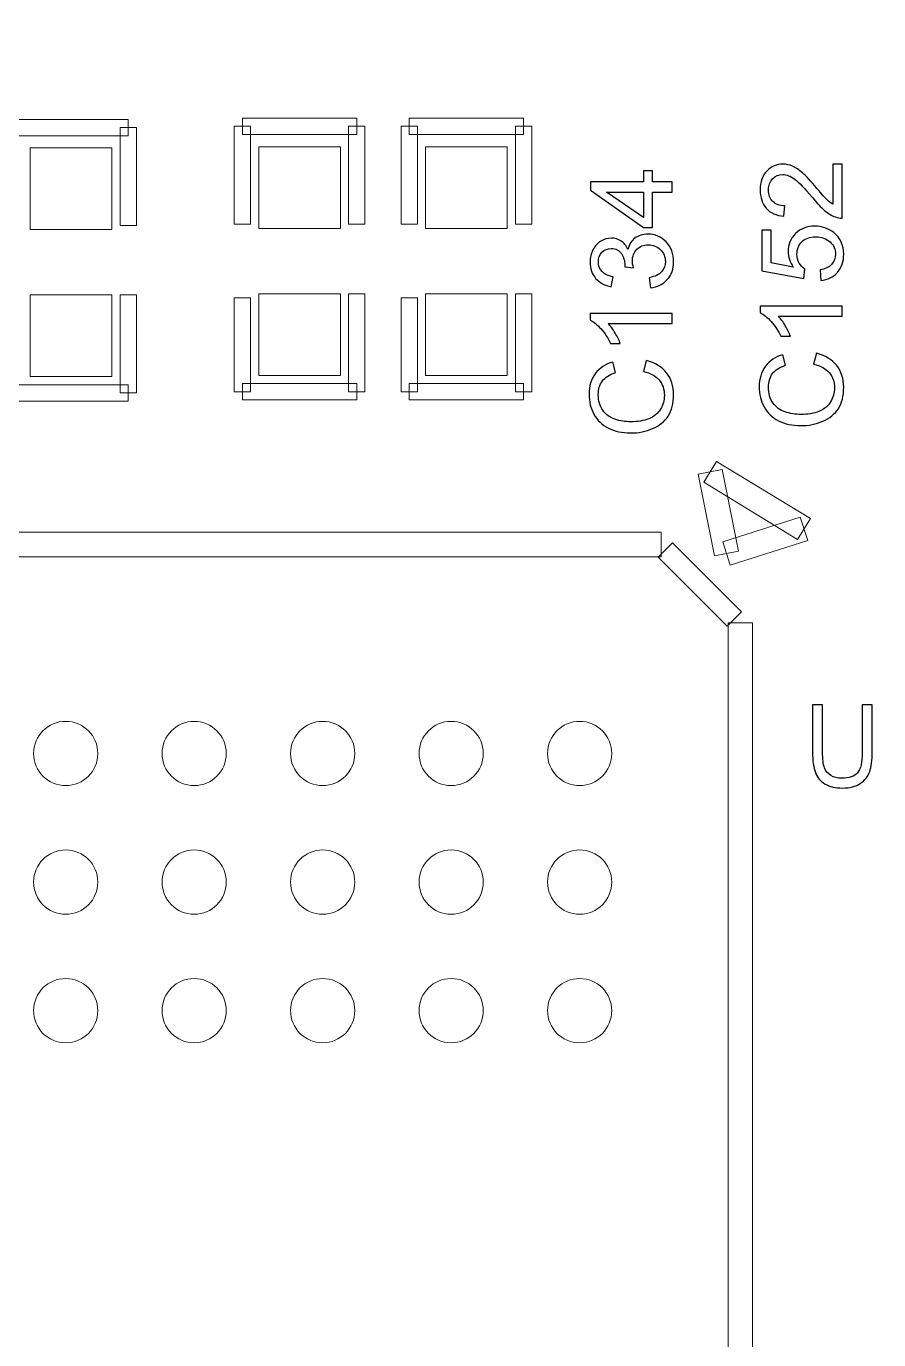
# Model space of a CAD drawing. Header units: millimetres. Extents: x -86 to 67, y -55 to 52.
# Drawn here: x -7.4 to -2.1, y -20.37 to -12.2 of the extents above; entities that cross this region are included whole.
import ezdxf

# ---------------------------------------------------------------- set-up
doc = ezdxf.new("R2010")
doc.units = ezdxf.units.MM
doc.header["$MEASUREMENT"] = 0
for name, color, linetype in [('BG_OUTLINE', 7, 'Continuous'), ('PG_SILKSCREEN_TOP', 7, 'Continuous'), ('PIN_TOP', 7, 'Continuous'), ('RD_SILKSCREEN_TOP', 7, 'Continuous')]:
    doc.layers.add(name, color=color, linetype=linetype)

msp = doc.modelspace()

# ---------------------------------------------------------------- linework, layer by layer
at = {"layer": 'BG_OUTLINE', "color": 3, "lineweight": 9}
msp.add_open_spline([(-60.0926, 34.7331), (-60.0926, 34.7331), (63.7724, 34.7331), (63.7724, 34.7331), (63.7724, 34.7331), (64.585, 34.7336), (65.3646, 34.4113), (65.9396, 33.837), (65.9396, 33.837), (66.5146, 33.2627), (66.8379, 32.4797), (66.8384, 31.667), (66.8384, 31.667), (66.8384, 31.667), (66.8412, -52.28), (66.8412, -52.28), (66.8412, -52.28), (66.8412, -52.28), (66.8384, -52.1933), (66.8384, -52.1933), (66.8384, -52.1933), (66.8389, -53.006), (66.5166, -53.7856), (65.9424, -54.3606), (65.9424, -54.3606), (65.3681, -54.9356), (64.585, -55.2589), (63.7724, -55.2594), (63.7724, -55.2594), (63.7724, -55.2594), (-60.1869, -55.2594), (-60.1869, -55.2594), (-60.1869, -55.2594), (-60.1869, -55.2594), (-60.0853, -55.2518), (-60.0853, -55.2518), (-60.0853, -55.2518), (-60.8979, -55.2523), (-61.6775, -54.9299), (-62.2525, -54.3557), (-62.2525, -54.3557), (-62.8275, -53.7814), (-63.1508, -52.9984), (-63.1513, -52.1857), (-63.1513, -52.1857), (-63.1513, -52.1857), (-63.1587, 31.667), (-63.1587, 31.667), (-63.1587, 31.667), (-63.1592, 32.4797), (-62.8369, 33.2593), (-62.2626, 33.8343), (-62.2626, 33.8343), (-61.6883, 34.4093), (-60.9053, 34.7326), (-60.0926, 34.7331)], degree=3, knots=[0, 0, 0, 0, 0.071429, 0.071429, 0.071429, 0.071429, 0.142857, 0.142857, 0.142857, 0.142857, 0.214286, 0.214286, 0.214286, 0.214286, 0.285714, 0.285714, 0.285714, 0.285714, 0.357143, 0.357143, 0.357143, 0.357143, 0.428571, 0.428571, 0.428571, 0.428571, 0.5, 0.5, 0.5, 0.5, 0.571429, 0.571429, 0.571429, 0.571429, 0.642857, 0.642857, 0.642857, 0.642857, 0.714286, 0.714286, 0.714286, 0.714286, 0.785714, 0.785714, 0.785714, 0.785714, 0.857143, 0.857143, 0.857143, 0.857143, 0.928571, 0.928571, 0.928571, 0.928571, 1, 1, 1, 1], dxfattribs=at)
at = {"layer": 'PG_SILKSCREEN_TOP', "color": 6, "lineweight": 9}
for points in [[(-6.7681, -12.7753), (-6.7681, -12.7753), (-6.7681, -12.8769), (-6.7681, -12.8769), (-6.7681, -12.8769), (-6.7681, -12.8769), (-7.4793, -12.8769), (-7.4793, -12.8769), (-7.4793, -12.8769), (-7.4793, -12.8769), (-7.4793, -12.7753), (-7.4793, -12.7753), (-7.4793, -12.7753), (-7.4793, -12.7753), (-6.7681, -12.7753), (-6.7681, -12.7753)], [(-6.8189, -12.8261), (-6.8189, -12.8261), (-6.7173, -12.8261), (-6.7173, -12.8261), (-6.7173, -12.8261), (-6.7173, -12.8261), (-6.7173, -13.4357), (-6.7173, -13.4357), (-6.7173, -13.4357), (-6.7173, -13.4357), (-6.8189, -13.4357), (-6.8189, -13.4357), (-6.8189, -13.4357), (-6.8189, -13.4357), (-6.8189, -12.8261), (-6.8189, -12.8261)], [(-6.1077, -12.8185), (-6.1077, -12.8185), (-6.0061, -12.8185), (-6.0061, -12.8185), (-6.0061, -12.8185), (-6.0061, -12.8185), (-6.0061, -13.4281), (-6.0061, -13.4281), (-6.0061, -13.4281), (-6.0061, -13.4281), (-6.1077, -13.4281), (-6.1077, -13.4281), (-6.1077, -13.4281), (-6.1077, -13.4281), (-6.1077, -12.8185), (-6.1077, -12.8185)], [(-5.3457, -12.7677), (-5.3457, -12.7677), (-5.3457, -12.8693), (-5.3457, -12.8693), (-5.3457, -12.8693), (-5.3457, -12.8693), (-6.0569, -12.8693), (-6.0569, -12.8693), (-6.0569, -12.8693), (-6.0569, -12.8693), (-6.0569, -12.7677), (-6.0569, -12.7677), (-6.0569, -12.7677), (-6.0569, -12.7677), (-5.3457, -12.7677), (-5.3457, -12.7677)], [(-5.3965, -12.8185), (-5.3965, -12.8185), (-5.2949, -12.8185), (-5.2949, -12.8185), (-5.2949, -12.8185), (-5.2949, -12.8185), (-5.2949, -13.4281), (-5.2949, -13.4281), (-5.2949, -13.4281), (-5.2949, -13.4281), (-5.3965, -13.4281), (-5.3965, -13.4281), (-5.3965, -13.4281), (-5.3965, -13.4281), (-5.3965, -12.8185), (-5.3965, -12.8185)], [(-5.0689, -12.8185), (-5.0689, -12.8185), (-4.9673, -12.8185), (-4.9673, -12.8185), (-4.9673, -12.8185), (-4.9673, -12.8185), (-4.9673, -13.4281), (-4.9673, -13.4281), (-4.9673, -13.4281), (-4.9673, -13.4281), (-5.0689, -13.4281), (-5.0689, -13.4281), (-5.0689, -13.4281), (-5.0689, -13.4281), (-5.0689, -12.8185), (-5.0689, -12.8185)], [(-4.3069, -12.7677), (-4.3069, -12.7677), (-4.3069, -12.8693), (-4.3069, -12.8693), (-4.3069, -12.8693), (-4.3069, -12.8693), (-5.0181, -12.8693), (-5.0181, -12.8693), (-5.0181, -12.8693), (-5.0181, -12.8693), (-5.0181, -12.7677), (-5.0181, -12.7677), (-5.0181, -12.7677), (-5.0181, -12.7677), (-4.3069, -12.7677), (-4.3069, -12.7677)], [(-4.3577, -12.8185), (-4.3577, -12.8185), (-4.2561, -12.8185), (-4.2561, -12.8185), (-4.2561, -12.8185), (-4.2561, -12.8185), (-4.2561, -13.4281), (-4.2561, -13.4281), (-4.2561, -13.4281), (-4.2561, -13.4281), (-4.3577, -13.4281), (-4.3577, -13.4281), (-4.3577, -13.4281), (-4.3577, -13.4281), (-4.3577, -12.8185), (-4.3577, -12.8185)], [(-6.8189, -13.8675), (-6.8189, -13.8675), (-6.7173, -13.8675), (-6.7173, -13.8675), (-6.7173, -13.8675), (-6.7173, -13.8675), (-6.7173, -14.4771), (-6.7173, -14.4771), (-6.7173, -14.4771), (-6.7173, -14.4771), (-6.8189, -14.4771), (-6.8189, -14.4771), (-6.8189, -14.4771), (-6.8189, -14.4771), (-6.8189, -13.8675), (-6.8189, -13.8675)], [(-6.0061, -14.4695), (-6.0061, -14.4695), (-6.1077, -14.4695), (-6.1077, -14.4695), (-6.1077, -14.4695), (-6.1077, -14.4695), (-6.1077, -13.8853), (-6.1077, -13.8853), (-6.1077, -13.8853), (-6.1077, -13.8853), (-6.0061, -13.8853), (-6.0061, -13.8853), (-6.0061, -13.8853), (-6.0061, -13.8853), (-6.0061, -14.4695), (-6.0061, -14.4695)], [(-5.3965, -13.8599), (-5.3965, -13.8599), (-5.2949, -13.8599), (-5.2949, -13.8599), (-5.2949, -13.8599), (-5.2949, -13.8599), (-5.2949, -14.4695), (-5.2949, -14.4695), (-5.2949, -14.4695), (-5.2949, -14.4695), (-5.3965, -14.4695), (-5.3965, -14.4695), (-5.3965, -14.4695), (-5.3965, -14.4695), (-5.3965, -13.8599), (-5.3965, -13.8599)], [(-4.9673, -14.4695), (-4.9673, -14.4695), (-5.0689, -14.4695), (-5.0689, -14.4695), (-5.0689, -14.4695), (-5.0689, -14.4695), (-5.0689, -13.8853), (-5.0689, -13.8853), (-5.0689, -13.8853), (-5.0689, -13.8853), (-4.9673, -13.8853), (-4.9673, -13.8853), (-4.9673, -13.8853), (-4.9673, -13.8853), (-4.9673, -14.4695), (-4.9673, -14.4695)], [(-4.3577, -13.8599), (-4.3577, -13.8599), (-4.2561, -13.8599), (-4.2561, -13.8599), (-4.2561, -13.8599), (-4.2561, -13.8599), (-4.2561, -14.4695), (-4.2561, -14.4695), (-4.2561, -14.4695), (-4.2561, -14.4695), (-4.3577, -14.4695), (-4.3577, -14.4695), (-4.3577, -14.4695), (-4.3577, -14.4695), (-4.3577, -13.8599), (-4.3577, -13.8599)], [(-6.7681, -14.4263), (-6.7681, -14.4263), (-6.7681, -14.5279), (-6.7681, -14.5279), (-6.7681, -14.5279), (-6.7681, -14.5279), (-7.4793, -14.5279), (-7.4793, -14.5279), (-7.4793, -14.5279), (-7.4793, -14.5279), (-7.4793, -14.4263), (-7.4793, -14.4263), (-7.4793, -14.4263), (-7.4793, -14.4263), (-6.7681, -14.4263), (-6.7681, -14.4263)], [(-5.3457, -14.4187), (-5.3457, -14.4187), (-5.3457, -14.5203), (-5.3457, -14.5203), (-5.3457, -14.5203), (-5.3457, -14.5203), (-6.0569, -14.5203), (-6.0569, -14.5203), (-6.0569, -14.5203), (-6.0569, -14.5203), (-6.0569, -14.4187), (-6.0569, -14.4187), (-6.0569, -14.4187), (-6.0569, -14.4187), (-5.3457, -14.4187), (-5.3457, -14.4187)], [(-4.3069, -14.4187), (-4.3069, -14.4187), (-4.3069, -14.5203), (-4.3069, -14.5203), (-4.3069, -14.5203), (-4.3069, -14.5203), (-5.0181, -14.5203), (-5.0181, -14.5203), (-5.0181, -14.5203), (-5.0181, -14.5203), (-5.0181, -14.4187), (-5.0181, -14.4187), (-5.0181, -14.4187), (-5.0181, -14.4187), (-4.3069, -14.4187), (-4.3069, -14.4187)], [(-3.2195, -14.9828), (-3.2195, -14.9828), (-3.0701, -14.9529), (-3.0701, -14.9529), (-3.0701, -14.9529), (-3.0701, -14.9529), (-2.9685, -15.4609), (-2.9685, -15.4609), (-2.9685, -15.4609), (-2.9685, -15.4609), (-3.1179, -15.4908), (-3.1179, -15.4908), (-3.1179, -15.4908), (-3.1179, -15.4908), (-3.2195, -14.9828), (-3.2195, -14.9828)], [(-2.521, -15.2584), (-2.521, -15.2584), (-2.6002, -15.3885), (-2.6002, -15.3885), (-2.6002, -15.3885), (-2.6002, -15.3885), (-3.1844, -15.0329), (-3.1844, -15.0329), (-3.1844, -15.0329), (-3.1844, -15.0329), (-3.1052, -14.9028), (-3.1052, -14.9028), (-3.1052, -14.9028), (-3.1052, -14.9028), (-2.521, -15.2584), (-2.521, -15.2584)], [(-3.0203, -15.5485), (-3.0203, -15.5485), (-3.0662, -15.4032), (-3.0662, -15.4032), (-3.0662, -15.4032), (-3.0662, -15.4032), (-2.5836, -15.2508), (-2.5836, -15.2508), (-2.5836, -15.2508), (-2.5836, -15.2508), (-2.5377, -15.3961), (-2.5377, -15.3961), (-2.5377, -15.3961), (-2.5377, -15.3961), (-3.0203, -15.5485), (-3.0203, -15.5485)], [(-16.9576, -15.4967), (-16.9576, -15.4967), (-16.9576, -15.3443), (-16.9576, -15.3443), (-16.9576, -15.3443), (-16.9576, -15.3443), (-3.4496, -15.3443), (-3.4496, -15.3443), (-3.4496, -15.3443), (-3.4496, -15.3443), (-3.4496, -15.4967), (-3.4496, -15.4967), (-3.4496, -15.4967), (-3.4496, -15.4967), (-16.9576, -15.4967), (-16.9576, -15.4967)], [(-3.4691, -15.4986), (-3.4691, -15.4986), (-3.3793, -15.4089), (-3.3793, -15.4089), (-3.3793, -15.4089), (-3.3793, -15.4089), (-2.9493, -15.8391), (-2.9493, -15.8391), (-2.9493, -15.8391), (-2.9493, -15.8391), (-3.0391, -15.9289), (-3.0391, -15.9289), (-3.0391, -15.9289), (-3.0391, -15.9289), (-3.4691, -15.4986), (-3.4691, -15.4986)], [(-3.0338, -15.9077), (-3.0338, -15.9077), (-2.8814, -15.9077), (-2.8814, -15.9077), (-2.8814, -15.9077), (-2.8814, -15.9077), (-2.8814, -24.4205), (-2.8814, -24.4205), (-2.8814, -24.4205), (-2.8814, -24.4205), (-3.0338, -24.4205), (-3.0338, -24.4205), (-3.0338, -24.4205), (-3.0338, -24.4205), (-3.0338, -15.9077), (-3.0338, -15.9077)]]:
    msp.add_open_spline(points, degree=3, knots=[0, 0, 0, 0, 0.25, 0.25, 0.25, 0.25, 0.5, 0.5, 0.5, 0.5, 0.75, 0.75, 0.75, 0.75, 1, 1, 1, 1], dxfattribs=at)
at = {"layer": 'PIN_TOP', "lineweight": 9}
for points in [[(-7.3777, -12.9531), (-7.3777, -12.9531), (-6.8697, -12.9531), (-6.8697, -12.9531), (-6.8697, -12.9531), (-6.8697, -12.9531), (-6.8697, -13.4611), (-6.8697, -13.4611), (-6.8697, -13.4611), (-6.8697, -13.4611), (-7.3777, -13.4611), (-7.3777, -13.4611), (-7.3777, -13.4611), (-7.3777, -13.4611), (-7.3777, -12.9531), (-7.3777, -12.9531)], [(-5.9553, -12.9455), (-5.9553, -12.9455), (-5.4473, -12.9455), (-5.4473, -12.9455), (-5.4473, -12.9455), (-5.4473, -12.9455), (-5.4473, -13.4535), (-5.4473, -13.4535), (-5.4473, -13.4535), (-5.4473, -13.4535), (-5.9553, -13.4535), (-5.9553, -13.4535), (-5.9553, -13.4535), (-5.9553, -13.4535), (-5.9553, -12.9455), (-5.9553, -12.9455)], [(-4.9165, -12.9455), (-4.9165, -12.9455), (-4.4085, -12.9455), (-4.4085, -12.9455), (-4.4085, -12.9455), (-4.4085, -12.9455), (-4.4085, -13.4535), (-4.4085, -13.4535), (-4.4085, -13.4535), (-4.4085, -13.4535), (-4.9165, -13.4535), (-4.9165, -13.4535), (-4.9165, -13.4535), (-4.9165, -13.4535), (-4.9165, -12.9455), (-4.9165, -12.9455)], [(-7.3777, -13.8675), (-7.3777, -13.8675), (-6.8697, -13.8675), (-6.8697, -13.8675), (-6.8697, -13.8675), (-6.8697, -13.8675), (-6.8697, -14.3755), (-6.8697, -14.3755), (-6.8697, -14.3755), (-6.8697, -14.3755), (-7.3777, -14.3755), (-7.3777, -14.3755), (-7.3777, -14.3755), (-7.3777, -14.3755), (-7.3777, -13.8675), (-7.3777, -13.8675)], [(-5.9553, -13.8599), (-5.9553, -13.8599), (-5.4473, -13.8599), (-5.4473, -13.8599), (-5.4473, -13.8599), (-5.4473, -13.8599), (-5.4473, -14.3679), (-5.4473, -14.3679), (-5.4473, -14.3679), (-5.4473, -14.3679), (-5.9553, -14.3679), (-5.9553, -14.3679), (-5.9553, -14.3679), (-5.9553, -14.3679), (-5.9553, -13.8599), (-5.9553, -13.8599)], [(-4.9165, -13.8599), (-4.9165, -13.8599), (-4.4085, -13.8599), (-4.4085, -13.8599), (-4.4085, -13.8599), (-4.4085, -13.8599), (-4.4085, -14.3679), (-4.4085, -14.3679), (-4.4085, -14.3679), (-4.4085, -14.3679), (-4.9165, -14.3679), (-4.9165, -14.3679), (-4.9165, -14.3679), (-4.9165, -14.3679), (-4.9165, -13.8599), (-4.9165, -13.8599)], [(-6.9575, -16.7205), (-6.9575, -16.61), (-7.047, -16.5204), (-7.1575, -16.5204), (-7.1575, -16.5204), (-7.268, -16.5204), (-7.3575, -16.61), (-7.3575, -16.7205), (-7.3575, -16.7205), (-7.3575, -16.8309), (-7.268, -16.9205), (-7.1575, -16.9205), (-7.1575, -16.9205), (-7.047, -16.9205), (-6.9575, -16.8309), (-6.9575, -16.7205)], [(-6.1576, -16.7205), (-6.1576, -16.61), (-6.2472, -16.5204), (-6.3577, -16.5204), (-6.3577, -16.5204), (-6.4681, -16.5204), (-6.5577, -16.61), (-6.5577, -16.7205), (-6.5577, -16.7205), (-6.5577, -16.8309), (-6.4681, -16.9205), (-6.3577, -16.9205), (-6.3577, -16.9205), (-6.2472, -16.9205), (-6.1576, -16.8309), (-6.1576, -16.7205)], [(-5.3575, -16.7205), (-5.3575, -16.61), (-5.4471, -16.5204), (-5.5576, -16.5204), (-5.5576, -16.5204), (-5.668, -16.5204), (-5.7576, -16.61), (-5.7576, -16.7205), (-5.7576, -16.7205), (-5.7576, -16.8309), (-5.668, -16.9205), (-5.5576, -16.9205), (-5.5576, -16.9205), (-5.4471, -16.9205), (-5.3575, -16.8309), (-5.3575, -16.7205)], [(-4.5577, -16.7205), (-4.5577, -16.61), (-4.6473, -16.5204), (-4.7577, -16.5204), (-4.7577, -16.5204), (-4.8682, -16.5204), (-4.9577, -16.61), (-4.9577, -16.7205), (-4.9577, -16.7205), (-4.9577, -16.8309), (-4.8682, -16.9205), (-4.7577, -16.9205), (-4.7577, -16.9205), (-4.6473, -16.9205), (-4.5577, -16.8309), (-4.5577, -16.7205)], [(-3.7576, -16.7205), (-3.7576, -16.61), (-3.8472, -16.5204), (-3.9576, -16.5204), (-3.9576, -16.5204), (-4.0681, -16.5204), (-4.1576, -16.61), (-4.1576, -16.7205), (-4.1576, -16.7205), (-4.1576, -16.8309), (-4.0681, -16.9205), (-3.9576, -16.9205), (-3.9576, -16.9205), (-3.8472, -16.9205), (-3.7576, -16.8309), (-3.7576, -16.7205)], [(-6.9575, -17.5206), (-6.9575, -17.4101), (-7.047, -17.3205), (-7.1575, -17.3205), (-7.1575, -17.3205), (-7.268, -17.3205), (-7.3575, -17.4101), (-7.3575, -17.5206), (-7.3575, -17.5206), (-7.3575, -17.631), (-7.268, -17.7206), (-7.1575, -17.7206), (-7.1575, -17.7206), (-7.047, -17.7206), (-6.9575, -17.631), (-6.9575, -17.5206)], [(-6.1576, -17.5206), (-6.1576, -17.4101), (-6.2472, -17.3205), (-6.3577, -17.3205), (-6.3577, -17.3205), (-6.4681, -17.3205), (-6.5577, -17.4101), (-6.5577, -17.5206), (-6.5577, -17.5206), (-6.5577, -17.631), (-6.4681, -17.7206), (-6.3577, -17.7206), (-6.3577, -17.7206), (-6.2472, -17.7206), (-6.1576, -17.631), (-6.1576, -17.5206)], [(-5.3575, -17.5206), (-5.3575, -17.4101), (-5.4471, -17.3205), (-5.5576, -17.3205), (-5.5576, -17.3205), (-5.668, -17.3205), (-5.7576, -17.4101), (-5.7576, -17.5206), (-5.7576, -17.5206), (-5.7576, -17.631), (-5.668, -17.7206), (-5.5576, -17.7206), (-5.5576, -17.7206), (-5.4471, -17.7206), (-5.3575, -17.631), (-5.3575, -17.5206)], [(-4.5577, -17.5206), (-4.5577, -17.4101), (-4.6473, -17.3205), (-4.7577, -17.3205), (-4.7577, -17.3205), (-4.8682, -17.3205), (-4.9577, -17.4101), (-4.9577, -17.5206), (-4.9577, -17.5206), (-4.9577, -17.631), (-4.8682, -17.7206), (-4.7577, -17.7206), (-4.7577, -17.7206), (-4.6473, -17.7206), (-4.5577, -17.631), (-4.5577, -17.5206)], [(-3.7576, -17.5206), (-3.7576, -17.4101), (-3.8472, -17.3205), (-3.9576, -17.3205), (-3.9576, -17.3205), (-4.0681, -17.3205), (-4.1576, -17.4101), (-4.1576, -17.5206), (-4.1576, -17.5206), (-4.1576, -17.631), (-4.0681, -17.7206), (-3.9576, -17.7206), (-3.9576, -17.7206), (-3.8472, -17.7206), (-3.7576, -17.631), (-3.7576, -17.5206)], [(-6.9575, -18.3204), (-6.9575, -18.2099), (-7.047, -18.1204), (-7.1575, -18.1204), (-7.1575, -18.1204), (-7.268, -18.1204), (-7.3575, -18.2099), (-7.3575, -18.3204), (-7.3575, -18.3204), (-7.3575, -18.4309), (-7.268, -18.5204), (-7.1575, -18.5204), (-7.1575, -18.5204), (-7.047, -18.5204), (-6.9575, -18.4309), (-6.9575, -18.3204)], [(-6.1576, -18.3204), (-6.1576, -18.2099), (-6.2472, -18.1204), (-6.3577, -18.1204), (-6.3577, -18.1204), (-6.4681, -18.1204), (-6.5577, -18.2099), (-6.5577, -18.3204), (-6.5577, -18.3204), (-6.5577, -18.4309), (-6.4681, -18.5204), (-6.3577, -18.5204), (-6.3577, -18.5204), (-6.2472, -18.5204), (-6.1576, -18.4309), (-6.1576, -18.3204)], [(-5.3575, -18.3204), (-5.3575, -18.2099), (-5.4471, -18.1204), (-5.5576, -18.1204), (-5.5576, -18.1204), (-5.668, -18.1204), (-5.7576, -18.2099), (-5.7576, -18.3204), (-5.7576, -18.3204), (-5.7576, -18.4309), (-5.668, -18.5204), (-5.5576, -18.5204), (-5.5576, -18.5204), (-5.4471, -18.5204), (-5.3575, -18.4309), (-5.3575, -18.3204)], [(-4.5577, -18.3204), (-4.5577, -18.2099), (-4.6473, -18.1204), (-4.7577, -18.1204), (-4.7577, -18.1204), (-4.8682, -18.1204), (-4.9577, -18.2099), (-4.9577, -18.3204), (-4.9577, -18.3204), (-4.9577, -18.4309), (-4.8682, -18.5204), (-4.7577, -18.5204), (-4.7577, -18.5204), (-4.6473, -18.5204), (-4.5577, -18.4309), (-4.5577, -18.3204)], [(-3.7576, -18.3204), (-3.7576, -18.2099), (-3.8472, -18.1204), (-3.9576, -18.1204), (-3.9576, -18.1204), (-4.0681, -18.1204), (-4.1576, -18.2099), (-4.1576, -18.3204), (-4.1576, -18.3204), (-4.1576, -18.4309), (-4.0681, -18.5204), (-3.9576, -18.5204), (-3.9576, -18.5204), (-3.8472, -18.5204), (-3.7576, -18.4309), (-3.7576, -18.3204)]]:
    msp.add_open_spline(points, degree=3, knots=[0, 0, 0, 0, 0.25, 0.25, 0.25, 0.25, 0.5, 0.5, 0.5, 0.5, 0.75, 0.75, 0.75, 0.75, 1, 1, 1, 1], dxfattribs=at)
at = {"layer": 'RD_SILKSCREEN_TOP', "color": 8}
for points, knots in [([(-2.3822, -13.0532), (-2.3822, -13.0532), (-2.3221, -13.0532), (-2.3221, -13.0532), (-2.3221, -13.0532), (-2.3221, -13.0532), (-2.3221, -13.3897), (-2.3221, -13.3897), (-2.3221, -13.3897), (-2.3372, -13.3902), (-2.3516, -13.3878), (-2.3655, -13.3825), (-2.3655, -13.3825), (-2.3885, -13.374), (-2.411, -13.3602), (-2.4333, -13.3414), (-2.4333, -13.3414), (-2.4554, -13.3224), (-2.4812, -13.2951), (-2.5103, -13.2596), (-2.5103, -13.2596), (-2.5557, -13.2042), (-2.5916, -13.1668), (-2.6182, -13.1473), (-2.6182, -13.1473), (-2.6446, -13.1279), (-2.6698, -13.1182), (-2.6933, -13.1182), (-2.6933, -13.1182), (-2.7181, -13.1182), (-2.739, -13.1271), (-2.7561, -13.1447), (-2.7561, -13.1447), (-2.773, -13.1625), (-2.7815, -13.1856), (-2.7815, -13.2141), (-2.7815, -13.2141), (-2.7815, -13.2442), (-2.7725, -13.2682), (-2.7544, -13.2862), (-2.7544, -13.2862), (-2.7364, -13.3044), (-2.7114, -13.3135), (-2.6795, -13.3137), (-2.6795, -13.3137), (-2.6795, -13.3137), (-2.686, -13.378), (-2.686, -13.378), (-2.686, -13.378), (-2.734, -13.3736), (-2.7705, -13.357), (-2.7956, -13.3283), (-2.7956, -13.3283), (-2.8208, -13.2996), (-2.8333, -13.261), (-2.8333, -13.2126), (-2.8333, -13.2126), (-2.8333, -13.1638), (-2.8197, -13.1252), (-2.7927, -13.0967), (-2.7927, -13.0967), (-2.7655, -13.0681), (-2.732, -13.0539), (-2.6919, -13.0539), (-2.6919, -13.0539), (-2.6715, -13.0539), (-2.6515, -13.0581), (-2.6318, -13.0665), (-2.6318, -13.0665), (-2.6122, -13.0748), (-2.5914, -13.0887), (-2.5697, -13.108), (-2.5697, -13.108), (-2.5479, -13.1273), (-2.518, -13.1594), (-2.4801, -13.2043), (-2.4801, -13.2043), (-2.4486, -13.2418), (-2.4272, -13.2659), (-2.416, -13.2765), (-2.416, -13.2765), (-2.4048, -13.2872), (-2.3936, -13.296), (-2.3822, -13.303), (-2.3822, -13.303), (-2.3822, -13.303), (-2.3822, -13.0532), (-2.3822, -13.0532)], [0, 0, 0, 0, 0.045455, 0.045455, 0.045455, 0.045455, 0.090909, 0.090909, 0.090909, 0.090909, 0.136364, 0.136364, 0.136364, 0.136364, 0.181818, 0.181818, 0.181818, 0.181818, 0.227273, 0.227273, 0.227273, 0.227273, 0.272727, 0.272727, 0.272727, 0.272727, 0.318182, 0.318182, 0.318182, 0.318182, 0.363636, 0.363636, 0.363636, 0.363636, 0.409091, 0.409091, 0.409091, 0.409091, 0.454545, 0.454545, 0.454545, 0.454545, 0.5, 0.5, 0.5, 0.5, 0.545455, 0.545455, 0.545455, 0.545455, 0.590909, 0.590909, 0.590909, 0.590909, 0.636364, 0.636364, 0.636364, 0.636364, 0.681818, 0.681818, 0.681818, 0.681818, 0.727273, 0.727273, 0.727273, 0.727273, 0.772727, 0.772727, 0.772727, 0.772727, 0.818182, 0.818182, 0.818182, 0.818182, 0.863636, 0.863636, 0.863636, 0.863636, 0.909091, 0.909091, 0.909091, 0.909091, 0.954545, 0.954545, 0.954545, 0.954545, 1, 1, 1, 1]), ([(-3.3813, -13.2272), (-3.3813, -13.2272), (-3.5032, -13.2272), (-3.5032, -13.2272), (-3.5032, -13.2272), (-3.5032, -13.2272), (-3.5032, -13.448), (-3.5032, -13.448), (-3.5032, -13.448), (-3.5032, -13.448), (-3.5605, -13.448), (-3.5605, -13.448), (-3.5605, -13.448), (-3.5605, -13.448), (-3.8904, -13.2157), (-3.8904, -13.2157), (-3.8904, -13.2157), (-3.8904, -13.2157), (-3.8904, -13.1646), (-3.8904, -13.1646), (-3.8904, -13.1646), (-3.8904, -13.1646), (-3.5605, -13.1646), (-3.5605, -13.1646), (-3.5605, -13.1646), (-3.5605, -13.1646), (-3.5605, -13.0958), (-3.5605, -13.0958), (-3.5605, -13.0958), (-3.5605, -13.0958), (-3.5032, -13.0958), (-3.5032, -13.0958), (-3.5032, -13.0958), (-3.5032, -13.0958), (-3.5032, -13.1646), (-3.5032, -13.1646), (-3.5032, -13.1646), (-3.5032, -13.1646), (-3.3813, -13.1646), (-3.3813, -13.1646), (-3.3813, -13.1646), (-3.3813, -13.1646), (-3.3813, -13.2272), (-3.3813, -13.2272)], [0, 0, 0, 0, 0.090909, 0.090909, 0.090909, 0.090909, 0.181818, 0.181818, 0.181818, 0.181818, 0.272727, 0.272727, 0.272727, 0.272727, 0.363636, 0.363636, 0.363636, 0.363636, 0.454545, 0.454545, 0.454545, 0.454545, 0.545455, 0.545455, 0.545455, 0.545455, 0.636364, 0.636364, 0.636364, 0.636364, 0.727273, 0.727273, 0.727273, 0.727273, 0.818182, 0.818182, 0.818182, 0.818182, 0.909091, 0.909091, 0.909091, 0.909091, 1, 1, 1, 1]), ([(-3.5605, -13.2272), (-3.5605, -13.2272), (-3.79, -13.2272), (-3.79, -13.2272), (-3.79, -13.2272), (-3.79, -13.2272), (-3.5605, -13.3865), (-3.5605, -13.3865), (-3.5605, -13.3865), (-3.5605, -13.3865), (-3.5605, -13.2272), (-3.5605, -13.2272)], [0, 0, 0, 0, 0.333333, 0.333333, 0.333333, 0.333333, 0.666667, 0.666667, 0.666667, 0.666667, 1, 1, 1, 1]), ([(-2.4554, -13.7773), (-2.4554, -13.7773), (-2.461, -13.7116), (-2.461, -13.7116), (-2.461, -13.7116), (-2.429, -13.7068), (-2.4051, -13.6955), (-2.389, -13.6778), (-2.389, -13.6778), (-2.3728, -13.6601), (-2.3648, -13.6387), (-2.3648, -13.6137), (-2.3648, -13.6137), (-2.3648, -13.5836), (-2.3762, -13.5581), (-2.3988, -13.5374), (-2.3988, -13.5374), (-2.4215, -13.5165), (-2.4517, -13.5061), (-2.4891, -13.5061), (-2.4891, -13.5061), (-2.5248, -13.5061), (-2.5529, -13.516), (-2.5735, -13.5361), (-2.5735, -13.5361), (-2.5941, -13.5561), (-2.6044, -13.5823), (-2.6044, -13.6148), (-2.6044, -13.6148), (-2.6044, -13.6349), (-2.5998, -13.6531), (-2.5907, -13.6693), (-2.5907, -13.6693), (-2.5816, -13.6855), (-2.5697, -13.6982), (-2.5551, -13.7075), (-2.5551, -13.7075), (-2.5551, -13.7075), (-2.5627, -13.7661), (-2.5627, -13.7661), (-2.5627, -13.7661), (-2.5627, -13.7661), (-2.8242, -13.7168), (-2.8242, -13.7168), (-2.8242, -13.7168), (-2.8242, -13.7168), (-2.8242, -13.4636), (-2.8242, -13.4636), (-2.8242, -13.4636), (-2.8242, -13.4636), (-2.7645, -13.4636), (-2.7645, -13.4636), (-2.7645, -13.4636), (-2.7645, -13.4636), (-2.7645, -13.6668), (-2.7645, -13.6668), (-2.7645, -13.6668), (-2.7645, -13.6668), (-2.6277, -13.6943), (-2.6277, -13.6943), (-2.6277, -13.6943), (-2.649, -13.6637), (-2.6597, -13.6316), (-2.6597, -13.5981), (-2.6597, -13.5981), (-2.6597, -13.5536), (-2.6443, -13.5162), (-2.6135, -13.4856), (-2.6135, -13.4856), (-2.5826, -13.455), (-2.543, -13.4397), (-2.4947, -13.4397), (-2.4947, -13.4397), (-2.4486, -13.4397), (-2.4087, -13.4532), (-2.3752, -13.48), (-2.3752, -13.48), (-2.3341, -13.5127), (-2.3134, -13.5573), (-2.3134, -13.6137), (-2.3134, -13.6137), (-2.3134, -13.6601), (-2.3264, -13.6979), (-2.3523, -13.7271), (-2.3523, -13.7271), (-2.3783, -13.7564), (-2.4127, -13.7731), (-2.4554, -13.7773)], [0, 0, 0, 0, 0.045455, 0.045455, 0.045455, 0.045455, 0.090909, 0.090909, 0.090909, 0.090909, 0.136364, 0.136364, 0.136364, 0.136364, 0.181818, 0.181818, 0.181818, 0.181818, 0.227273, 0.227273, 0.227273, 0.227273, 0.272727, 0.272727, 0.272727, 0.272727, 0.318182, 0.318182, 0.318182, 0.318182, 0.363636, 0.363636, 0.363636, 0.363636, 0.409091, 0.409091, 0.409091, 0.409091, 0.454545, 0.454545, 0.454545, 0.454545, 0.5, 0.5, 0.5, 0.5, 0.545455, 0.545455, 0.545455, 0.545455, 0.590909, 0.590909, 0.590909, 0.590909, 0.636364, 0.636364, 0.636364, 0.636364, 0.681818, 0.681818, 0.681818, 0.681818, 0.727273, 0.727273, 0.727273, 0.727273, 0.772727, 0.772727, 0.772727, 0.772727, 0.818182, 0.818182, 0.818182, 0.818182, 0.863636, 0.863636, 0.863636, 0.863636, 0.909091, 0.909091, 0.909091, 0.909091, 0.954545, 0.954545, 0.954545, 0.954545, 1, 1, 1, 1]), ([(-3.5157, -13.8226), (-3.5157, -13.8226), (-3.524, -13.7602), (-3.524, -13.7602), (-3.524, -13.7602), (-3.4886, -13.7529), (-3.4631, -13.7407), (-3.4474, -13.7235), (-3.4474, -13.7235), (-3.4318, -13.7062), (-3.424, -13.6852), (-3.424, -13.6605), (-3.424, -13.6605), (-3.424, -13.6311), (-3.4342, -13.6062), (-3.4546, -13.5859), (-3.4546, -13.5859), (-3.4749, -13.5658), (-3.5002, -13.5556), (-3.5303, -13.5556), (-3.5303, -13.5556), (-3.559, -13.5556), (-3.5827, -13.5649), (-3.6013, -13.5837), (-3.6013, -13.5837), (-3.6199, -13.6025), (-3.6293, -13.6263), (-3.6293, -13.6553), (-3.6293, -13.6553), (-3.6293, -13.6671), (-3.6269, -13.6818), (-3.6223, -13.6994), (-3.6223, -13.6994), (-3.6223, -13.6994), (-3.6772, -13.6924), (-3.6772, -13.6924), (-3.6772, -13.6924), (-3.6767, -13.6882), (-3.6764, -13.6849), (-3.6764, -13.6823), (-3.6764, -13.6823), (-3.6764, -13.6557), (-3.6834, -13.6318), (-3.6973, -13.6105), (-3.6973, -13.6105), (-3.7112, -13.5891), (-3.7326, -13.5785), (-3.7616, -13.5785), (-3.7616, -13.5785), (-3.7844, -13.5785), (-3.8035, -13.5863), (-3.8185, -13.6018), (-3.8185, -13.6018), (-3.8335, -13.6173), (-3.8411, -13.6374), (-3.8411, -13.6619), (-3.8411, -13.6619), (-3.8411, -13.6862), (-3.8334, -13.7065), (-3.8182, -13.7226), (-3.8182, -13.7226), (-3.8029, -13.7388), (-3.7799, -13.7493), (-3.7493, -13.7539), (-3.7493, -13.7539), (-3.7493, -13.7539), (-3.7605, -13.8163), (-3.7605, -13.8163), (-3.7605, -13.8163), (-3.8024, -13.8088), (-3.8349, -13.7913), (-3.8579, -13.7643), (-3.8579, -13.7643), (-3.8809, -13.7372), (-3.8925, -13.7035), (-3.8925, -13.6632), (-3.8925, -13.6632), (-3.8925, -13.6355), (-3.8865, -13.6099), (-3.8746, -13.5865), (-3.8746, -13.5865), (-3.8627, -13.5632), (-3.8464, -13.5453), (-3.8258, -13.5328), (-3.8258, -13.5328), (-3.8052, -13.5205), (-3.7834, -13.5142), (-3.7601, -13.5142), (-3.7601, -13.5142), (-3.7382, -13.5142), (-3.7182, -13.5201), (-3.7, -13.532), (-3.7, -13.532), (-3.682, -13.5438), (-3.6677, -13.5613), (-3.657, -13.5844), (-3.657, -13.5844), (-3.6501, -13.5543), (-3.6357, -13.5309), (-3.6137, -13.5142), (-3.6137, -13.5142), (-3.5919, -13.4976), (-3.5646, -13.4893), (-3.5317, -13.4893), (-3.5317, -13.4893), (-3.4873, -13.4893), (-3.4496, -13.5054), (-3.4186, -13.5379), (-3.4186, -13.5379), (-3.3877, -13.5703), (-3.3723, -13.6113), (-3.3723, -13.6608), (-3.3723, -13.6608), (-3.3723, -13.7055), (-3.3856, -13.7426), (-3.4122, -13.7721), (-3.4122, -13.7721), (-3.4388, -13.8016), (-3.4733, -13.8185), (-3.5157, -13.8226)], [0, 0, 0, 0, 0.033333, 0.033333, 0.033333, 0.033333, 0.066667, 0.066667, 0.066667, 0.066667, 0.1, 0.1, 0.1, 0.1, 0.133333, 0.133333, 0.133333, 0.133333, 0.166667, 0.166667, 0.166667, 0.166667, 0.2, 0.2, 0.2, 0.2, 0.233333, 0.233333, 0.233333, 0.233333, 0.266667, 0.266667, 0.266667, 0.266667, 0.3, 0.3, 0.3, 0.3, 0.333333, 0.333333, 0.333333, 0.333333, 0.366667, 0.366667, 0.366667, 0.366667, 0.4, 0.4, 0.4, 0.4, 0.433333, 0.433333, 0.433333, 0.433333, 0.466667, 0.466667, 0.466667, 0.466667, 0.5, 0.5, 0.5, 0.5, 0.533333, 0.533333, 0.533333, 0.533333, 0.566667, 0.566667, 0.566667, 0.566667, 0.6, 0.6, 0.6, 0.6, 0.633333, 0.633333, 0.633333, 0.633333, 0.666667, 0.666667, 0.666667, 0.666667, 0.7, 0.7, 0.7, 0.7, 0.733333, 0.733333, 0.733333, 0.733333, 0.766667, 0.766667, 0.766667, 0.766667, 0.8, 0.8, 0.8, 0.8, 0.833333, 0.833333, 0.833333, 0.833333, 0.866667, 0.866667, 0.866667, 0.866667, 0.9, 0.9, 0.9, 0.9, 0.933333, 0.933333, 0.933333, 0.933333, 0.966667, 0.966667, 0.966667, 0.966667, 1, 1, 1, 1]), ([(-2.3221, -13.9374), (-2.3221, -13.9374), (-2.3221, -13.9998), (-2.3221, -13.9998), (-2.3221, -13.9998), (-2.3221, -13.9998), (-2.7204, -13.9998), (-2.7204, -13.9998), (-2.7204, -13.9998), (-2.706, -14.0149), (-2.6917, -14.0346), (-2.6773, -14.059), (-2.6773, -14.059), (-2.663, -14.0835), (-2.6522, -14.1055), (-2.6451, -14.1249), (-2.6451, -14.1249), (-2.6451, -14.1249), (-2.7054, -14.1249), (-2.7054, -14.1249), (-2.7054, -14.1249), (-2.7219, -14.0899), (-2.7418, -14.0593), (-2.7652, -14.0332), (-2.7652, -14.0332), (-2.7886, -14.0071), (-2.8113, -13.9885), (-2.8333, -13.9776), (-2.8333, -13.9776), (-2.8333, -13.9776), (-2.8333, -13.9374), (-2.8333, -13.9374), (-2.8333, -13.9374), (-2.8333, -13.9374), (-2.3221, -13.9374), (-2.3221, -13.9374)], [0, 0, 0, 0, 0.111111, 0.111111, 0.111111, 0.111111, 0.222222, 0.222222, 0.222222, 0.222222, 0.333333, 0.333333, 0.333333, 0.333333, 0.444444, 0.444444, 0.444444, 0.444444, 0.555556, 0.555556, 0.555556, 0.555556, 0.666667, 0.666667, 0.666667, 0.666667, 0.777778, 0.777778, 0.777778, 0.777778, 0.888889, 0.888889, 0.888889, 0.888889, 1, 1, 1, 1]), ([(-3.3813, -13.9831), (-3.3813, -13.9831), (-3.3813, -14.0455), (-3.3813, -14.0455), (-3.3813, -14.0455), (-3.3813, -14.0455), (-3.7796, -14.0455), (-3.7796, -14.0455), (-3.7796, -14.0455), (-3.7652, -14.0606), (-3.7509, -14.0803), (-3.7365, -14.1047), (-3.7365, -14.1047), (-3.7222, -14.1292), (-3.7114, -14.1512), (-3.7043, -14.1706), (-3.7043, -14.1706), (-3.7043, -14.1706), (-3.7646, -14.1706), (-3.7646, -14.1706), (-3.7646, -14.1706), (-3.7811, -14.1356), (-3.801, -14.105), (-3.8244, -14.0789), (-3.8244, -14.0789), (-3.8478, -14.0528), (-3.8705, -14.0342), (-3.8925, -14.0233), (-3.8925, -14.0233), (-3.8925, -14.0233), (-3.8925, -13.9831), (-3.8925, -13.9831), (-3.8925, -13.9831), (-3.8925, -13.9831), (-3.3813, -13.9831), (-3.3813, -13.9831)], [0, 0, 0, 0, 0.111111, 0.111111, 0.111111, 0.111111, 0.222222, 0.222222, 0.222222, 0.222222, 0.333333, 0.333333, 0.333333, 0.333333, 0.444444, 0.444444, 0.444444, 0.444444, 0.555556, 0.555556, 0.555556, 0.555556, 0.666667, 0.666667, 0.666667, 0.666667, 0.777778, 0.777778, 0.777778, 0.777778, 0.888889, 0.888889, 0.888889, 0.888889, 1, 1, 1, 1]), ([(-3.5598, -14.3435), (-3.5598, -14.3435), (-3.5427, -14.2761), (-3.5427, -14.2761), (-3.5427, -14.2761), (-3.4875, -14.2902), (-3.4453, -14.3157), (-3.4161, -14.3523), (-3.4161, -14.3523), (-3.3871, -14.389), (-3.3726, -14.4339), (-3.3726, -14.487), (-3.3726, -14.487), (-3.3726, -14.5418), (-3.3838, -14.5864), (-3.4061, -14.6208), (-3.4061, -14.6208), (-3.4285, -14.6552), (-3.4608, -14.6814), (-3.5032, -14.6993), (-3.5032, -14.6993), (-3.5456, -14.7172), (-3.5911, -14.7262), (-3.6397, -14.7262), (-3.6397, -14.7262), (-3.6927, -14.7262), (-3.7389, -14.7161), (-3.7784, -14.6958), (-3.7784, -14.6958), (-3.8179, -14.6755), (-3.8478, -14.6467), (-3.8684, -14.6093), (-3.8684, -14.6093), (-3.8889, -14.5719), (-3.8991, -14.5308), (-3.8991, -14.4859), (-3.8991, -14.4859), (-3.8991, -14.4349), (-3.8861, -14.3921), (-3.8602, -14.3574), (-3.8602, -14.3574), (-3.8342, -14.3227), (-3.7978, -14.2985), (-3.7508, -14.2849), (-3.7508, -14.2849), (-3.7508, -14.2849), (-3.7351, -14.3511), (-3.7351, -14.3511), (-3.7351, -14.3511), (-3.7722, -14.363), (-3.7991, -14.38), (-3.8161, -14.4026), (-3.8161, -14.4026), (-3.833, -14.425), (-3.8414, -14.4532), (-3.8414, -14.4873), (-3.8414, -14.4873), (-3.8414, -14.5264), (-3.8321, -14.559), (-3.8134, -14.5853), (-3.8134, -14.5853), (-3.7945, -14.6117), (-3.7694, -14.6301), (-3.7377, -14.6407), (-3.7377, -14.6407), (-3.7062, -14.6514), (-3.6736, -14.6567), (-3.6401, -14.6567), (-3.6401, -14.6567), (-3.5967, -14.6567), (-3.559, -14.6504), (-3.5266, -14.6379), (-3.5266, -14.6379), (-3.4944, -14.6252), (-3.4702, -14.6056), (-3.4542, -14.5789), (-3.4542, -14.5789), (-3.4382, -14.5523), (-3.4303, -14.5235), (-3.4303, -14.4924), (-3.4303, -14.4924), (-3.4303, -14.4547), (-3.4412, -14.4228), (-3.4629, -14.3966), (-3.4629, -14.3966), (-3.4847, -14.3704), (-3.517, -14.3528), (-3.5598, -14.3435)], [0, 0, 0, 0, 0.045455, 0.045455, 0.045455, 0.045455, 0.090909, 0.090909, 0.090909, 0.090909, 0.136364, 0.136364, 0.136364, 0.136364, 0.181818, 0.181818, 0.181818, 0.181818, 0.227273, 0.227273, 0.227273, 0.227273, 0.272727, 0.272727, 0.272727, 0.272727, 0.318182, 0.318182, 0.318182, 0.318182, 0.363636, 0.363636, 0.363636, 0.363636, 0.409091, 0.409091, 0.409091, 0.409091, 0.454545, 0.454545, 0.454545, 0.454545, 0.5, 0.5, 0.5, 0.5, 0.545455, 0.545455, 0.545455, 0.545455, 0.590909, 0.590909, 0.590909, 0.590909, 0.636364, 0.636364, 0.636364, 0.636364, 0.681818, 0.681818, 0.681818, 0.681818, 0.727273, 0.727273, 0.727273, 0.727273, 0.772727, 0.772727, 0.772727, 0.772727, 0.818182, 0.818182, 0.818182, 0.818182, 0.863636, 0.863636, 0.863636, 0.863636, 0.909091, 0.909091, 0.909091, 0.909091, 0.954545, 0.954545, 0.954545, 0.954545, 1, 1, 1, 1]), ([(-2.5006, -14.2978), (-2.5006, -14.2978), (-2.4835, -14.2304), (-2.4835, -14.2304), (-2.4835, -14.2304), (-2.4283, -14.2445), (-2.3861, -14.27), (-2.3569, -14.3066), (-2.3569, -14.3066), (-2.3279, -14.3433), (-2.3134, -14.3882), (-2.3134, -14.4413), (-2.3134, -14.4413), (-2.3134, -14.4961), (-2.3246, -14.5407), (-2.3469, -14.5751), (-2.3469, -14.5751), (-2.3693, -14.6095), (-2.4016, -14.6357), (-2.444, -14.6536), (-2.444, -14.6536), (-2.4864, -14.6715), (-2.5319, -14.6805), (-2.5805, -14.6805), (-2.5805, -14.6805), (-2.6335, -14.6805), (-2.6797, -14.6704), (-2.7192, -14.6501), (-2.7192, -14.6501), (-2.7587, -14.6298), (-2.7886, -14.601), (-2.8092, -14.5636), (-2.8092, -14.5636), (-2.8297, -14.5262), (-2.8399, -14.4851), (-2.8399, -14.4402), (-2.8399, -14.4402), (-2.8399, -14.3892), (-2.8269, -14.3464), (-2.801, -14.3117), (-2.801, -14.3117), (-2.775, -14.277), (-2.7386, -14.2528), (-2.6916, -14.2392), (-2.6916, -14.2392), (-2.6916, -14.2392), (-2.6759, -14.3054), (-2.6759, -14.3054), (-2.6759, -14.3054), (-2.713, -14.3173), (-2.7399, -14.3343), (-2.7569, -14.3569), (-2.7569, -14.3569), (-2.7738, -14.3793), (-2.7822, -14.4075), (-2.7822, -14.4416), (-2.7822, -14.4416), (-2.7822, -14.4807), (-2.7729, -14.5133), (-2.7542, -14.5396), (-2.7542, -14.5396), (-2.7353, -14.566), (-2.7102, -14.5844), (-2.6785, -14.595), (-2.6785, -14.595), (-2.647, -14.6057), (-2.6144, -14.611), (-2.5809, -14.611), (-2.5809, -14.611), (-2.5375, -14.611), (-2.4998, -14.6047), (-2.4674, -14.5922), (-2.4674, -14.5922), (-2.4352, -14.5795), (-2.411, -14.5599), (-2.395, -14.5332), (-2.395, -14.5332), (-2.379, -14.5066), (-2.3711, -14.4778), (-2.3711, -14.4467), (-2.3711, -14.4467), (-2.3711, -14.409), (-2.382, -14.3771), (-2.4037, -14.3509), (-2.4037, -14.3509), (-2.4255, -14.3247), (-2.4578, -14.3071), (-2.5006, -14.2978)], [0, 0, 0, 0, 0.045455, 0.045455, 0.045455, 0.045455, 0.090909, 0.090909, 0.090909, 0.090909, 0.136364, 0.136364, 0.136364, 0.136364, 0.181818, 0.181818, 0.181818, 0.181818, 0.227273, 0.227273, 0.227273, 0.227273, 0.272727, 0.272727, 0.272727, 0.272727, 0.318182, 0.318182, 0.318182, 0.318182, 0.363636, 0.363636, 0.363636, 0.363636, 0.409091, 0.409091, 0.409091, 0.409091, 0.454545, 0.454545, 0.454545, 0.454545, 0.5, 0.5, 0.5, 0.5, 0.545455, 0.545455, 0.545455, 0.545455, 0.590909, 0.590909, 0.590909, 0.590909, 0.636364, 0.636364, 0.636364, 0.636364, 0.681818, 0.681818, 0.681818, 0.681818, 0.727273, 0.727273, 0.727273, 0.727273, 0.772727, 0.772727, 0.772727, 0.772727, 0.818182, 0.818182, 0.818182, 0.818182, 0.863636, 0.863636, 0.863636, 0.863636, 0.909091, 0.909091, 0.909091, 0.909091, 0.954545, 0.954545, 0.954545, 0.954545, 1, 1, 1, 1]), ([(-2.1983, -16.4174), (-2.1983, -16.4174), (-2.1356, -16.4174), (-2.1356, -16.4174), (-2.1356, -16.4174), (-2.1356, -16.4174), (-2.1356, -16.7116), (-2.1356, -16.7116), (-2.1356, -16.7116), (-2.1356, -16.7627), (-2.1411, -16.8033), (-2.1519, -16.8335), (-2.1519, -16.8335), (-2.1626, -16.8636), (-2.1819, -16.888), (-2.2101, -16.9068), (-2.2101, -16.9068), (-2.2381, -16.9258), (-2.2749, -16.9352), (-2.3205, -16.9352), (-2.3205, -16.9352), (-2.3647, -16.9352), (-2.401, -16.927), (-2.4291, -16.9105), (-2.4291, -16.9105), (-2.4573, -16.8941), (-2.4774, -16.8703), (-2.4894, -16.8391), (-2.4894, -16.8391), (-2.5016, -16.808), (-2.5075, -16.7655), (-2.5075, -16.7116), (-2.5075, -16.7116), (-2.5075, -16.7116), (-2.5075, -16.4174), (-2.5075, -16.4174), (-2.5075, -16.4174), (-2.5075, -16.4174), (-2.4449, -16.4174), (-2.4449, -16.4174), (-2.4449, -16.4174), (-2.4449, -16.4174), (-2.4449, -16.7112), (-2.4449, -16.7112), (-2.4449, -16.7112), (-2.4449, -16.7555), (-2.4411, -16.7881), (-2.4335, -16.8089), (-2.4335, -16.8089), (-2.4259, -16.8299), (-2.4127, -16.846), (-2.3942, -16.8574), (-2.3942, -16.8574), (-2.3755, -16.8688), (-2.3528, -16.8745), (-2.326, -16.8745), (-2.326, -16.8745), (-2.2799, -16.8745), (-2.2471, -16.8632), (-2.2275, -16.8407), (-2.2275, -16.8407), (-2.208, -16.8183), (-2.1983, -16.7751), (-2.1983, -16.7112), (-2.1983, -16.7112), (-2.1983, -16.7112), (-2.1983, -16.4174), (-2.1983, -16.4174)], [0, 0, 0, 0, 0.058824, 0.058824, 0.058824, 0.058824, 0.117647, 0.117647, 0.117647, 0.117647, 0.176471, 0.176471, 0.176471, 0.176471, 0.235294, 0.235294, 0.235294, 0.235294, 0.294118, 0.294118, 0.294118, 0.294118, 0.352941, 0.352941, 0.352941, 0.352941, 0.411765, 0.411765, 0.411765, 0.411765, 0.470588, 0.470588, 0.470588, 0.470588, 0.529412, 0.529412, 0.529412, 0.529412, 0.588235, 0.588235, 0.588235, 0.588235, 0.647059, 0.647059, 0.647059, 0.647059, 0.705882, 0.705882, 0.705882, 0.705882, 0.764706, 0.764706, 0.764706, 0.764706, 0.823529, 0.823529, 0.823529, 0.823529, 0.882353, 0.882353, 0.882353, 0.882353, 0.941176, 0.941176, 0.941176, 0.941176, 1, 1, 1, 1])]:
    msp.add_open_spline(points, degree=3, knots=knots, dxfattribs=at)

doc.saveas('drawing.dxf')
